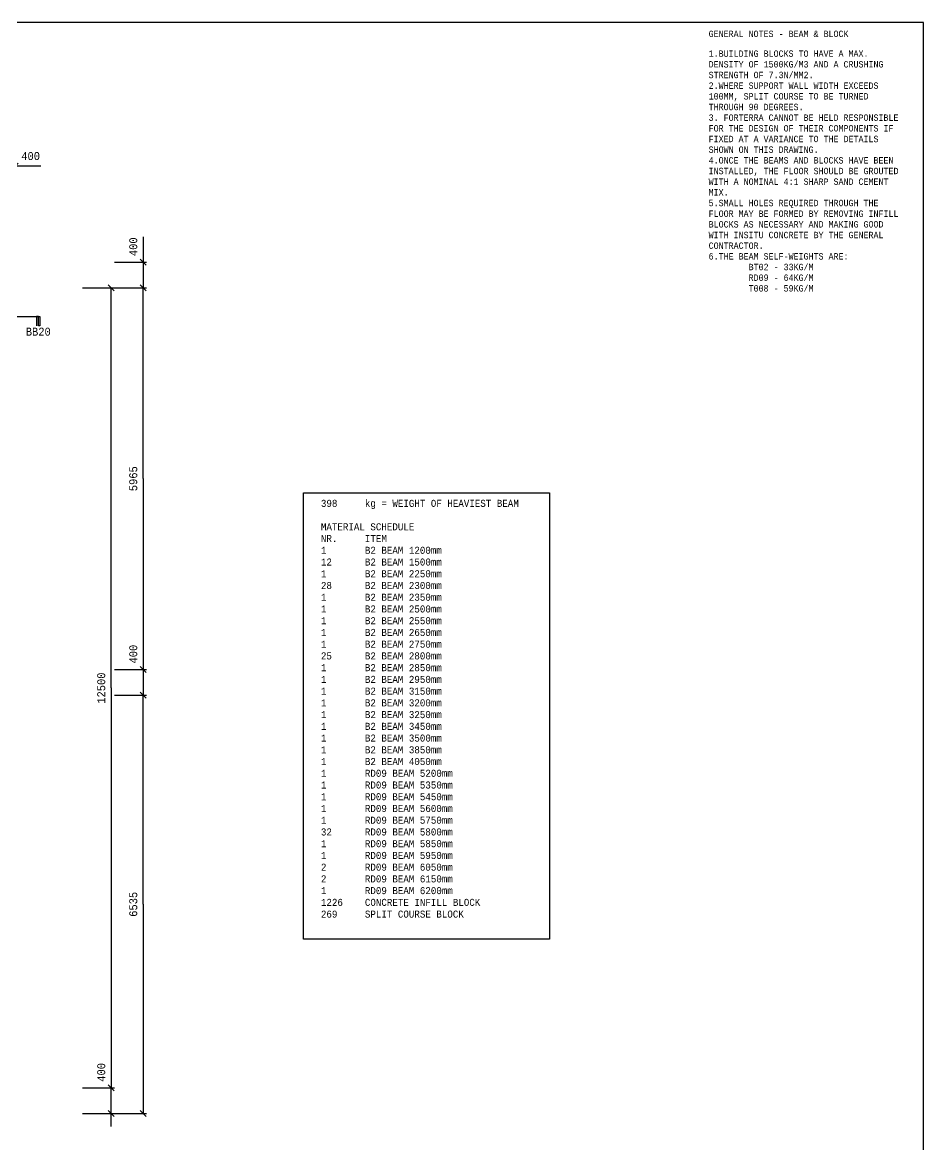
# Model space of a CAD drawing. Extents: x 0 to 40200, y 0 to 28450.
# Drawn here: x 26121 to 40200, y 10917 to 28450 of the extents above; entities that cross this region are included whole.
import ezdxf

# ---------------------------------------------------------------- set-up
doc = ezdxf.new("R2010")
doc.units = 0
for name, color, linetype in [('BEAMS', 7, 'CONTINUOUS'), ('BLOCKS', 7, 'CONTINUOUS'), ('TITLE_BLOCK', 7, 'CONTINUOUS')]:
    doc.layers.add(name, color=color, linetype=linetype)
doc.styles.add('CADFONT1', font='monotxt.shx', dxfattribs={"width": 0.901937})
doc.dimstyles.new('EXPERTCAD-ISO', dxfattribs={"dimtxt": 100, "dimasz": 127, "dimexe": 50, "dimexo": 50, "dimgap": 50, "dimtad": 1, "dimdec": 4, "dimzin": 0, "dimtxsty": 'STANDARD', "dimblk": 'EXPERTCADARROW', "dimblk1": 'EXPERTCADARROW', "dimblk2": 'EXPERTCADARROW', "dimcen": 0.09, "dimclrd": 92, "dimclre": 92, "dimclrt": 92, "dimazin": 3, "dimtfac": 1, "dimtdec": 4, "dimtmove": 0, "dimatfit": 3, "dimtolj": 1, "dimtzin": 0})

# ---------------------------------------------------------------- blocks, each defined once
blk = doc.blocks.new('*D86')
at = {"layer": 'BEAMS', "color": 92, "linetype": 'CONTINUOUS'}
for points in [[(27559, 17940), (28059, 17940)], [(28056, 17893), (27962, 17987)], [(28009, 14673), (28009, 17940)], [(28009, 14673), (28009, 11405)], [(27559, 11405), (28059, 11405)], [(27962, 11452), (28056, 11358)]]:
    blk.add_lwpolyline(points, dxfattribs=at)
at = {"layer": 'BEAMS', "color": 92, "linetype": 'CONTINUOUS', "insert": (27790, 14476), "char_height": 125, "attachment_point": 1, "rotation": 90, "style": 'CADFONT1'}
blk.add_mtext('6535', dxfattribs=at)
blk = doc.blocks.new('EXPERTCADARROW')
at = {"layer": 'TITLE_BLOCK', "color": 92, "linetype": 'CONTINUOUS'}
for points in [[(0, 0), (-1, 0)], [(-0.6, 0.6), (0.6, -0.6)]]:
    blk.add_lwpolyline(points, dxfattribs=at)
blk = doc.blocks.new('*D87')
at = {"layer": 'BEAMS', "color": 92, "linetype": 'CONTINUOUS'}
for points in [[(27059, 24305), (27559, 24305)], [(27556, 24258), (27462, 24352)], [(27509, 18055), (27509, 24305)], [(27509, 18055), (27509, 11805)], [(27059, 11805), (27559, 11805)], [(27462, 11852), (27556, 11758)]]:
    blk.add_lwpolyline(points, dxfattribs=at)
at = {"layer": 'BEAMS', "color": 92, "linetype": 'CONTINUOUS', "insert": (27290, 17805), "char_height": 125, "attachment_point": 1, "rotation": 90, "style": 'CADFONT1'}
blk.add_mtext('12500', dxfattribs=at)
blk = doc.blocks.new('*D102')
at = {"layer": 'BEAMS', "color": 92, "linetype": 'CONTINUOUS'}
for points in [[(27509, 12202), (27509, 11805)], [(27059, 11805), (27559, 11805)], [(27462, 11852), (27556, 11758)], [(27509, 11405), (27509, 11805)], [(27059, 11405), (27559, 11405)], [(27556, 11358), (27462, 11452)], [(27509, 11202), (27509, 11405)]]:
    blk.add_lwpolyline(points, dxfattribs=at)
at = {"layer": 'BEAMS', "color": 92, "linetype": 'CONTINUOUS', "insert": (27290, 11899), "char_height": 125, "attachment_point": 1, "rotation": 90, "style": 'CADFONT1'}
blk.add_mtext('400', dxfattribs=at)
blk = doc.blocks.new('*D103')
at = {"layer": 'BEAMS', "color": 92, "linetype": 'CONTINUOUS'}
for points in [[(27559, 24305), (28059, 24305)], [(28056, 24258), (27962, 24352)], [(28009, 21323), (28009, 24305)], [(28009, 21323), (28009, 18340)], [(27559, 18340), (28059, 18340)], [(27962, 18387), (28056, 18293)]]:
    blk.add_lwpolyline(points, dxfattribs=at)
at = {"layer": 'BEAMS', "color": 92, "linetype": 'CONTINUOUS', "insert": (27790, 21126), "char_height": 125, "attachment_point": 1, "rotation": 90, "style": 'CADFONT1'}
blk.add_mtext('5965', dxfattribs=at)
blk = doc.blocks.new('*D132')
at = {"layer": 'BEAMS', "color": 92, "linetype": 'CONTINUOUS'}
for points in [[(28009, 18737), (28009, 18340)], [(27559, 18340), (28059, 18340)], [(27962, 18387), (28056, 18293)], [(28009, 18340), (28009, 17940)], [(28056, 17893), (27962, 17987)], [(28009, 17737), (28009, 17940)]]:
    blk.add_lwpolyline(points, dxfattribs=at)
at = {"layer": 'BEAMS', "color": 92, "linetype": 'CONTINUOUS', "insert": (27790, 18434), "char_height": 125, "attachment_point": 1, "rotation": 90, "style": 'CADFONT1'}
blk.add_mtext('400', dxfattribs=at)
blk = doc.blocks.new('*D155')
at = {"layer": 'BEAMS', "color": 92, "linetype": 'CONTINUOUS'}
for points in [[(28009, 25102), (28009, 24705)], [(27962, 24752), (28056, 24658)], [(27559, 24705), (28059, 24705)], [(28009, 24705), (28009, 24305)], [(28056, 24258), (27962, 24352)], [(28009, 24102), (28009, 24305)]]:
    blk.add_lwpolyline(points, dxfattribs=at)
at = {"layer": 'BEAMS', "color": 92, "linetype": 'CONTINUOUS', "insert": (27790, 24799), "char_height": 125, "attachment_point": 1, "rotation": 90, "style": 'CADFONT1'}
blk.add_mtext('400', dxfattribs=at)
blk = doc.blocks.new('*D162')
at = {"layer": 'BEAMS', "color": 92, "linetype": 'CONTINUOUS'}
for points in [[(25406, 26205), (25609, 26205)], [(25562, 26158), (25656, 26252)], [(26009, 26205), (25609, 26205)], [(26056, 26252), (25962, 26158)], [(26009, 25755), (26009, 26255)], [(26406, 26205), (26009, 26205)]]:
    blk.add_lwpolyline(points, dxfattribs=at)
at = {"layer": 'BEAMS', "color": 92, "linetype": 'CONTINUOUS', "insert": (26103, 26425), "char_height": 125, "attachment_point": 1, "style": 'CADFONT1'}
blk.add_mtext('400', dxfattribs=at)

msp = doc.modelspace()

# ---------------------------------------------------------------- linework, layer by layer
at = {"layer": 'BLOCKS', "color": 172, "linetype": 'CONTINUOUS'}
msp.add_lwpolyline([(30512.99426, 14124.05803), (30512.99426, 21098.4747), (34354.74426, 21098.4747), (34354.74426, 14124.05803), (30512.99426, 14124.05803)], dxfattribs=at)
at = {"layer": 'TITLE_BLOCK', "color": 172, "linetype": 'CONTINUOUS'}
msp.add_lwpolyline([(0, 28450), (0, 0), (40200, 0), (40200, 28450), (0, 28450)], dxfattribs=at)
at = {"layer": 'TITLE_BLOCK', "color": 211, "linetype": 'CONTINUOUS'}
msp.add_lwpolyline([(25709.03092, 23855.09175), (26392.40138, 23855.09175), (26392.40138, 23711.77578), (26370.35277, 23711.77578), (26370.35277, 23855.09175), (26342.79201, 23855.09175), (26342.79201, 23711.77578)], dxfattribs=at)

# ---------------------------------------------------------------- texts
at = {"layer": 'BLOCKS', "color": 1, "linetype": 'CONTINUOUS', "attachment_point": 1, "style": 'CADFONT1'}
for s, insert, char_height in [('BB20', (26173.47856, 23680.52591), 124.999496), ('398     kg = WEIGHT OF HEAVIEST BEAM\\P        \\PMATERIAL SCHEDULE       \\PNR.     ITEM\\P1       B2 BEAM 1200mm \\P12      B2 BEAM 1500mm \\P1       B2 BEAM 2250mm \\P28      B2 BEAM 2300mm \\P1       B2 BEAM 2350mm \\P1       B2 BEAM 2500mm \\P1       B2 BEAM 2550mm \\P1       B2 BEAM 2650mm \\P1       B2 BEAM 2750mm \\P25      B2 BEAM 2800mm \\P1       B2 BEAM 2850mm \\P1       B2 BEAM 2950mm \\P1       B2 BEAM 3150mm \\P1       B2 BEAM 3200mm \\P1       B2 BEAM 3250mm \\P1       B2 BEAM 3450mm \\P1       B2 BEAM 3500mm \\P1       B2 BEAM 3850mm \\P1       B2 BEAM 4050mm \\P1       RD09 BEAM 5200mm \\P1       RD09 BEAM 5350mm \\P1       RD09 BEAM 5450mm \\P1       RD09 BEAM 5600mm \\P1       RD09 BEAM 5750mm \\P32      RD09 BEAM 5800mm \\P1       RD09 BEAM 5850mm \\P1       RD09 BEAM 5950mm \\P2       RD09 BEAM 6050mm \\P2       RD09 BEAM 6150mm \\P1       RD09 BEAM 6200mm \\P1226    CONCRETE INFILL BLOCK\\P269     SPLIT COURSE BLOCK', (30784.5373, 20991.09205), 110.000288)]:
    msp.add_mtext(s, dxfattribs=dict(at, insert=insert, char_height=char_height))
at = {"layer": 'TITLE_BLOCK', "color": 1, "linetype": 'CONTINUOUS', "char_height": 99.9998, "attachment_point": 1, "style": 'CADFONT1'}
for s, insert in [('GENERAL NOTES - BEAM & BLOCK', (36841.93117, 28321.46972)), ('1.BUILDING BLOCKS TO HAVE A MAX.\\PDENSITY OF 1500KG/M3 AND A CRUSHING \\PSTRENGTH OF 7.3N/MM2.  \\P2.WHERE SUPPORT WALL WIDTH EXCEEDS \\P100MM, SPLIT COURSE TO BE TURNED \\PTHROUGH 90 DEGREES. \\P3. FORTERRA CANNOT BE HELD RESPONSIBLE\\PFOR THE DESIGN OF THEIR COMPONENTS IF\\PFIXED AT A VARIANCE TO THE DETAILS \\PSHOWN ON THIS DRAWING.\\P4.ONCE THE BEAMS AND BLOCKS HAVE BEEN \\PINSTALLED, THE FLOOR SHOULD BE GROUTED\\PWITH A NOMINAL 4:1 SHARP SAND CEMENT\\PMIX. \\P5.SMALL HOLES REQUIRED THROUGH THE \\PFLOOR MAY BE FORMED BY REMOVING INFILL\\PBLOCKS AS NECESSARY AND MAKING GOOD \\PWITH INSITU CONCRETE BY THE GENERAL\\PCONTRACTOR.\\P6.THE BEAM SELF-WEIGHTS ARE: \\P        BT02 - 33KG/M \\P        RD09 - 64KG/M \\P        T008 - 59KG/M ', (36841.93117, 28012.72349))]:
    msp.add_mtext(s, dxfattribs=dict(at, insert=insert))

# ---------------------------------------------------------------- dimensions: what is measured, and where the dimension line sits
at = {"layer": 'BEAMS', "color": 92, "linetype": 'CONTINUOUS'}
dim = msp.add_linear_dim(base=(26009.21692, 26205.09175), p1=(25609.21692, 25705.09175), p2=(26009.21692, 25705.09175), text='400', dimstyle='EXPERTCAD-ISO', override={"dimtxt": 125, "dimasz": 78.125, "dimgap": 94.55, "dimtxsty": 'CADFONT1', "dimse1": 1, "dimatfit": 1}, dxfattribs=at)
dim.commit()
dim.dimension.update_dxf_attribs({"geometry": '*D162', "text_midpoint": (26246.71692, 26205.09175), "dimtype": 160})
for base, p1, p2, text, override, picture, middle in [((28009.21692, 24705.09175), (27509.21692, 24305.09175), (27509.21692, 24705.09175), '400', {"dimtxt": 125, "dimasz": 78.125, "dimgap": 94.55, "dimtxsty": 'CADFONT1', "dimse1": 1}, '*D155', (28009.21692, 24942.59175)), ((27509.21692, 24305.09175), (27009.21692, 11805.09175), (27009.21692, 24305.09175), '12500', {"dimtxt": 125, "dimasz": 78.125, "dimgap": 94.55, "dimtxsty": 'CADFONT1'}, '*D87', (27509.21692, 18055.09175)), ((28009.21692, 24305.09175), (27509.21692, 18340.09175), (27509.21692, 24305.09175), '5965', {"dimtxt": 125, "dimasz": 78.125, "dimgap": 94.55, "dimtxsty": 'CADFONT1'}, '*D103', (28009.21692, 21322.59175)), ((28009.21692, 18340.09175), (27509.21692, 17940.09175), (27509.21692, 18340.09175), '400', {"dimtxt": 125, "dimasz": 78.125, "dimgap": 94.55, "dimtxsty": 'CADFONT1', "dimse1": 1}, '*D132', (28009.21692, 18577.59175)), ((28009.21692, 17940.09175), (27509.21692, 11405.09175), (27509.21692, 17940.09175), '6535', {"dimtxt": 125, "dimasz": 78.125, "dimgap": 94.55, "dimtxsty": 'CADFONT1'}, '*D86', (28009.21692, 14672.59175)), ((27509.21692, 11405.09175), (27009.21692, 11805.09175), (27009.21692, 11405.09175), '400', {"dimtxt": 125, "dimasz": 78.125, "dimgap": 94.55, "dimtxsty": 'CADFONT1'}, '*D102', (27509.21692, 12042.59175))]:
    dim = msp.add_linear_dim(base=base, p1=p1, p2=p2, angle=90, text=text, dimstyle='EXPERTCAD-ISO', override=override, dxfattribs=at)
    dim.commit()
    dim.dimension.update_dxf_attribs({"geometry": picture, "text_midpoint": middle, "dimtype": 160})

doc.saveas('drawing.dxf')
